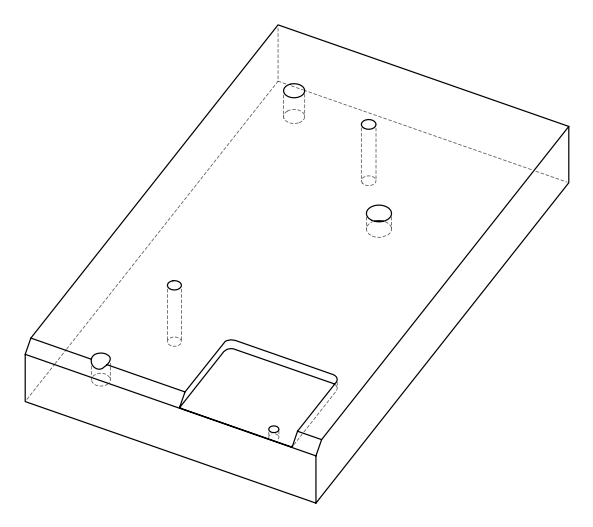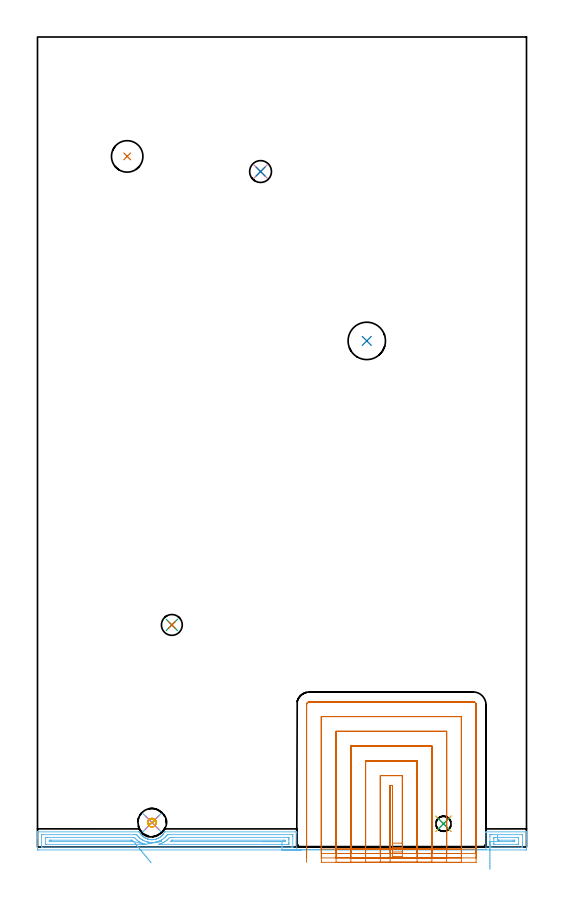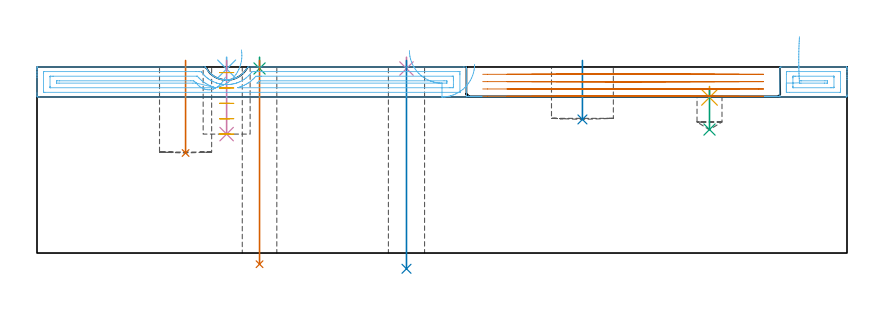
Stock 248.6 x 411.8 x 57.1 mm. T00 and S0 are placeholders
(PLAN: 13 operations, 9 tool changes, 19.3 min)
(1 INDEXABLE_INSERT_DRILL_BLIND_HOLE_FROM_SOLID | STEP1POCKET | NXT0302_003 | 0.12 min | 5259 mm3)
(2 INDEXABLE_INSERT_DRILL_BLIND_HOLE_FROM_SOLID_1 | STEP1POCKET_1 | NXT0302_009 | 0.07 min | 4494 mm3)
(3 SPOT_DRILL | STEP1HOLE | NXT0321_9005460120000 | 0.03 min | 1 mm3)
(4 SPOT_DRILL_1 | STEP1HOLE_1 | NXT0321_9005460120000 | 0.03 min | 2 mm3)
(5 SPOT_DRILL_2 | STEP1POCKET_2 | NXT0321_9005460120000 | 0.03 min | 896 mm3)
(6 SPOT_DRILL_3 | STEP1POCKET_3 | NXT0321_9005460120000 | 0.03 min | 2 mm3)
(7 DRILL_THROUGH_HOLE_INTO_CENTER | STEP1HOLE | NXT0301_077 | 0.25 min | 5014 mm3)
(8 DRILL_THROUGH_HOLE_INTO_CENTER_1 | STEP1HOLE_1 | UGT0301_222 | 0.26 min | 5503 mm3)
(9 DRILL_BLIND_HOLE_INTO_CENTER | STEP1POCKET_2 | UGT0301_196 | 0.05 min | 426 mm3)
(10 DRILL_BLIND_HOLE_INTO_CENTER_1 | STEP1POCKET_3 | NXT0301_128 | 0.09 min | 2198 mm3)
(11 MILL_ROUGH_BLIND_HOLE_CONTOUR | STEP1POCKET_3 | NXT0201_013 | Spiral | 0.46 min | 1152 mm3)
(12 AREA_MILL | FG_CHAMFER_SURFACE | UGT0205_001 | 6.03 min | 10417 mm3)
(13 MILL_SLOT | SLOT_PARTIAL_RECTANGULAR | NXT0201_013 | Follow Part, ap 2.5, ae 75% | 11.84 min | 63122 mm3)
(TOOL NXT0302_003 | Index. Insert Drill 16mm [880-D1600L20-05] | D16 PA176 FL80 Z2)
(TOOL NXT0302_009 | Index. Insert Drill 19mm [880-D1900L25-05] | D19 PA176 FL95 Z2)
(TOOL NXT0321_9005460120000 | NC Spot Drill, 142deg, 12mm, Carbide, Uncoated | D12 PA142 FL30 Z2)
(TOOL NXT0301_077 | Carbide Drill 10.6mm [860.1-1060-053A1-MM 2214] | D10.6 PA140 FL71 Z2)
(TOOL UGT0301_222 | Twist Drill 11.1 mm | D11.1 PA118 FL92 Z2)
(TOOL UGT0301_196 | Twist Drill 7.7 mm | D7.7 PA118 FL73 Z2)
(TOOL NXT0301_128 | Carbide Drill 12mm [861.1-1200-036A1-GP GC34] | D12 PA150 FL37.4 Z2)
(TOOL NXT0201_013 | ENDMILL 10mm | D10 FL30 Z4)
(TOOL UGT0205_001 | Chamfer Mill 20 x 3 x 45 deg. | D20 FL50 Z2)
(OP 1 INDEXABLE_INSERT_DRILL_BLIND_HOLE_FROM_SOLID)
G17 G21 G94 G90
T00 M6
G54
G17 G0 G90 X45.6 Y351.1 S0 M3
G43 Z67.1 H1
G94 G81 G98 Z30.7 F250. R59.1
G80
M5
M2
(OP 2 INDEXABLE_INSERT_DRILL_BLIND_HOLE_FROM_SOLID_1)
G17 G21 G94 G90
T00 M6
G54
G17 G0 G90 X167.4 Y257.3 S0 M3
G43 Z67.1 H1
G94 G81 G98 Z41. F250. R59.1
G80
M5
M2
(OP 3 SPOT_DRILL)
G17 G21 G94 G90
T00 M6
G54
G17 G0 G90 X68.3 Y112.9 S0 M3
G43 Z67.1 H0
G94 G81 G98 Z56.639 F250. R60.1
G80
M5
M2
(OP 4 SPOT_DRILL_1)
G17 G21 G94 G90
T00 M6
G54
G17 G0 G90 X113.4 Y343.4 S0 M3
G43 Z67.1 H0
G94 G81 G98 Z56.622 F250. R60.1
G80
M5
M2
(OP 5 SPOT_DRILL_2)
G17 G21 G94 G90
T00 M6
G54
G17 G0 G90 X206.4 Y11.8 S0 M3
G43 Z67.1 H0
G94 G81 G98 Z47.769 F250. R51.1
G80
M5
M2
(OP 6 SPOT_DRILL_3)
G17 G21 G94 G90
T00 M6
G54
G17 G0 G90 X58.2 Y12.4 S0 M3
G43 Z67.1 H0
G94 G81 G98 Z56.48 F250. R60.1
G80
M5
M2
(OP 7 DRILL_THROUGH_HOLE_INTO_CENTER)
G17 G21 G94 G90
T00 M6
G54
G17 G0 G90 X68.3 Y112.9 S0 M3
G43 Z67.1 H1
G94 G73 G98 Z-3.429 F250. Q10.088 R59.1
G80
M5
M2
(OP 8 DRILL_THROUGH_HOLE_INTO_CENTER_1)
G17 G21 G94 G90
T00 M6
G54
G17 G0 G90 X113.4 Y343.4 S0 M3
G43 Z67.1 H0
G94 G73 G98 Z-4.835 F250. Q10.322 R59.1
G80
M5
M2
(OP 9 DRILL_BLIND_HOLE_INTO_CENTER)
G17 G21 G94 G90
T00 M6
G54
G17 G0 G90 X206.4 Y11.8 S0 M3
G43 Z67.1 H0
G94 G81 G98 Z37.9 F250. R50.1
G80
M5
M2
(OP 10 DRILL_BLIND_HOLE_INTO_CENTER_1)
G17 G21 G94 G90
T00 M6
G54
G17 G0 G90 X58.2 Y12.4 S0 M3
G43 Z67.1 H1
G94 G81 G98 Z36.5 F250. R59.1
G80
M5
M2
(OP 11 MILL_ROUGH_BLIND_HOLE_CONTOUR)
G17 G21 G94 G90
T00 M6
G54
G17 G0 G90 X58.2 Y12.4 S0 M3
G43 Z67.1 H0
Z55.38
G94 G3 X58.552 Y14.248 R0.957 F250.
X56.154 Y13.21 R1.848
X57.39 Y10.354 R2.2
X56.154 Y13.21 R-2.2
X56.772 Y11.782 R1.1
X58.2 Y12.4 R1.1
G0 Z50.66
G3 X58.552 Y14.248 R0.957
X56.154 Y13.21 R1.848
X57.39 Y10.354 R2.2
X56.154 Y13.21 R-2.2
X56.772 Y11.782 R1.1
X58.2 Y12.4 R1.1
G0 Z45.94
G3 X58.552 Y14.248 R0.957
X56.154 Y13.21 R1.848
X57.39 Y10.354 R2.2
X56.154 Y13.21 R-2.2
X56.772 Y11.782 R1.1
X58.2 Y12.4 R1.1
G0 Z41.22
G3 X58.552 Y14.248 R0.957
X56.154 Y13.21 R1.848
X57.39 Y10.354 R2.2
X56.154 Y13.21 R-2.2
X56.772 Y11.782 R1.1
X58.2 Y12.4 R1.1
G0 Z36.5
G3 X58.552 Y14.248 R0.957
X56.154 Y13.21 R1.848
X57.39 Y10.354 R2.2
X56.154 Y13.21 R-2.2
X56.772 Y11.782 R1.1
X58.2 Y12.4 R1.1
G0 Z67.1
M5
M2
(OP 12 AREA_MILL)
G17 G21 G94 G90
T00 M6
G54
G17 G0 G90 X134.3 Y-1.5 S1061 M3
G43 Z67.1 H0
Z57.9
G94 G1 X134.262 Z57.028 F250.
X134.148 Z56.164
X133.959 Z55.312
X133.697 Z54.48
X133.363 Z53.674
X132.96 Z52.9
X132.492 Z52.164
X131.96 Z51.472
X131.371 Z50.829
X130.728 Z50.24
X130.036 Z49.709
X129.3 Z49.24
X128.526 Z48.837
X127.72 Z48.503
X126.888 Z48.241
X126.036 Z48.052
X125.172 Z47.938
X124.3 Z47.9
X0.614
X0.03 Y-1.494 Z47.904
X0.007 Y-1.492 Z47.906
X0.003 Y-0.911 Z48.487
X0. Y-0.298 Z49.099
Y4.437 Z53.831
Y4.995 Z54.392
Y5.328 Z54.725
Y5.886 Z55.282
Y6.22 Z55.615
Y6.887 Z56.286
Y7.259 Z56.659
X0.007 Y7.648 Z57.04
X0.01 Y7.697 Z57.088
X0.167 Y7.7 Z57.1
X51.517
X51.743 Y7.696 Z57.089
X51.802 Y7.608 Z57.004
X51.974 Y7.299 Z56.698
X52.092 Y7.111 Z56.509
X52.276 Y6.815 Z56.214
X52.311 Y6.764 Z56.164
X52.367 Y6.683 Z56.083
X52.463 Y6.554 Z55.954
X52.74 Y6.22 Z55.619
X52.857 Y6.089 Z55.487
X52.998 Y5.93 Z55.328
X53.152 Y5.774 Z55.169
X53.174 Y5.752 Z55.148
X53.303 Y5.627 Z55.027
X53.355 Y5.577 Z54.977
X53.652 Y5.328 Z54.725
X53.681 Y5.305 Z54.702
X53.75 Y5.251 Z54.648
X54.018 Y5.044 Z54.442
X54.248 Y4.887 Z54.285
X54.643 Y4.655 Z54.051
X54.689 Y4.627 Z54.024
X54.994 Y4.469 Z53.868
X55.14 Y4.393 Z53.792
X55.183 Y4.375 Z53.774
X55.536 Y4.224 Z53.619
X55.684 Y4.158 Z53.556
X55.736 Y4.14 Z53.54
X55.783 Y4.124 Z53.524
X55.982 Y4.061 Z53.454
X56.032 Y4.044 Z53.437
X56.225 Y3.991 Z53.384
X56.429 Y3.933 Z53.33
X56.477 Y3.92 Z53.317
X56.561 Y3.903 Z53.298
X56.925 Y3.823 Z53.222
X57.37 Y3.756 Z53.155
X57.425 Y3.751 Z53.15
X57.768 Y3.722 Z53.117
X57.779 Y3.72 Z53.118
X57.782
X57.807 Y3.717 Z53.116
X57.817 Y3.716 Z53.115
X58.152 Y3.704 Z53.099
X58.211 Y3.706 Z53.1
X58.451 Y3.71 Z53.107
X58.487 Y3.711 Z53.108
X58.661 Y3.722 Z53.118
X58.71 Y3.725 Z53.122
X59.091 Y3.766 Z53.165
X59.157 Y3.773 Z53.172
X59.579 Y3.843 Z53.242
X59.602 Y3.847 Z53.246
X60.05 Y3.953 Z53.347
X60.495 Y4.082 Z53.478
X60.668 Y4.14 Z53.54
X60.719 Y4.157 Z53.557
X60.894 Y4.232 Z53.628
X61.055 Y4.298 Z53.696
X61.301 Y4.411 Z53.811
X61.387 Y4.451 Z53.85
X61.787 Y4.672 Z54.069
X61.838 Y4.7 Z54.097
X62.279 Y4.972 Z54.37
X62.383 Y5.043 Z54.442
X62.785 Y5.362 Z54.76
X63.172 Y5.699 Z55.097
X63.245 Y5.774 Z55.17
X63.4 Y5.93 Z55.327
X63.742 Y6.321 Z55.719
X64.011 Y6.658 Z56.058
X64.064 Y6.726 Z56.126
X64.124 Y6.815 Z56.214
X64.451 Y7.343 Z56.741
X64.569 Y7.556 Z56.954
X64.594 Y7.598 Z56.995
X64.657 Y7.7 Z57.084
X64.913 Z57.1
X130.998
X131.79 Y7.694 Z57.092
X131.794 Y7.572 Z56.97
X131.8 Y7.171 Z56.569
Y-1.3 Z48.1
X132.281
X132.337 Y-1.299 Z48.099
X132.367 Y-1.297 Z48.097
X132.449 Y-1.298
X132.462 Y-1.295 Z48.094
X132.465 Z48.093
X132.467
X132.491 Y-1.3 Z48.1
X132.499
X132.502
X132.505 Y-1.294 Z48.091
X132.518 Y-1.3 Z48.1
X132.561 Y-1.296 Z48.095
X132.615 Y-1.3 Z48.1
X132.637
X132.674
X132.784 Y-1.295 Z48.093
X132.835 Y-1.3 Z48.1
X227.109
X227.166 Y-1.298 Z48.098
X227.169 Y-1.3 Z48.1
X227.243
X227.273
X227.276 Y-1.292 Z48.088
X227.281 Y-1.297 Z48.096
X227.283 Y-1.3 Z48.1
X227.295 Z48.099
X227.319 Y-1.295 Z48.093
X227.322 Y-1.294
X227.338 Y-1.297 Z48.097
X227.422
X227.446 Y-1.299 Z48.099
X227.503 Y-1.3 Z48.1
X228.
Y7.556 Z56.954
X228.002 Y7.592 Z56.989
X228.01 Y7.694 Z57.092
X228.34 Y7.7 Z57.1
X248.433
X248.59 Y7.697 Z57.088
X248.593 Y7.648 Z57.04
X248.6 Y7.259 Z56.658
Y6.887 Z56.286
Y6.22 Z55.615
Y4.995 Z54.392
Y4.437 Z53.831
Y3.825 Z53.22
Y-0.911 Z48.487
X248.598 Y-1.192 Z48.206
X248.59 Y-1.492 Z47.906
X248.29 Y-1.499 Z47.899
X124.3 Y-1.5 Z47.9
Y-0.086 Z49.314
X2.4 Y-0.085 Z49.315
X2.333 Y-0.084 Z49.316
X2.201 Y-0.079 Z49.321
X2.01 Y-0.07 Z49.33
X2.008 Y-0.019 Z49.381
X2.001 Y0.378 Z49.778
X2. Y5.727 Z55.127
X2.004 Y6.22 Z55.62
X2.007 Y6.268 Z55.668
X2.008 Y6.275 Z55.675
X2.047 Y6.279 Z55.679
X2.135 Y6.283 Z55.683
X2.267 Y6.285 Z55.685
X2.334 Y6.286 Z55.686
X48.838
X49.668 Y6.282 Z55.682
X49.731 Y6.279 Z55.679
X50.451 Y6.22 Z55.62
X50.624 Y5.998 Z55.398
X51.181 Y5.328 Z54.728
X51.517 Y4.969 Z54.369
X51.791 Y4.707 Z54.107
X52.107 Y4.437 Z53.837
X52.274 Y4.301 Z53.701
X52.41 Y4.195 Z53.595
X52.617 Y4.044 Z53.444
X53.164 Y3.685 Z53.085
X53.303 Y3.602 Z53.002
X53.325 Y3.589 Z52.989
X53.404 Y3.546 Z52.946
X53.927 Y3.277 Z52.677
X54.196 Y3.151 Z52.551
X54.874 Y2.87 Z52.27
X55.089 Y2.794 Z52.194
X55.15 Y2.775 Z52.175
X55.565 Y2.654 Z52.054
X55.982 Y2.552 Z51.952
X56.115 Y2.522 Z51.922
X56.541 Y2.442 Z51.842
X56.875 Y2.392 Z51.792
X57.176 Y2.355 Z51.755
X57.768 Y2.308 Z51.708
X58.129 Y2.294 Z51.694
X58.661 Y2.308 Z51.708
X58.987 Y2.33 Z51.73
X59.554 Y2.394 Z51.794
X59.78 Y2.43 Z51.83
X60.088 Y2.482 Z51.882
X60.448 Y2.557 Z51.957
X60.527 Y2.575 Z51.975
X60.844 Y2.654 Z52.054
X61.277 Y2.782 Z52.182
X61.341 Y2.803 Z52.203
X61.655 Y2.915 Z52.315
X61.88 Y3.007 Z52.407
X62.234 Y3.16 Z52.56
X62.497 Y3.283 Z52.683
X62.997 Y3.546 Z52.946
X63.081 Y3.591 Z52.991
X63.099 Y3.601 Z53.001
X63.127 Y3.618 Z53.018
X63.628 Y3.937 Z53.337
X64.02 Y4.222 Z53.622
X64.14 Y4.317 Z53.717
X64.286 Y4.437 Z53.837
X64.913 Y5.002 Z54.402
X65.074 Y5.168 Z54.568
X65.218 Y5.328 Z54.728
X65.489 Y5.645 Z55.045
X65.806 Y6.034 Z55.434
X65.887 Y6.139 Z55.539
X65.949 Y6.22 Z55.62
X66.639 Y6.28 Z55.68
X66.699 Y6.282 Z55.682
X67.526 Y6.286 Z55.686
X67.592
X129.278 Y6.285 Z55.685
X129.411 Y6.284 Z55.684
X129.675 Y6.279 Z55.679
X129.791 Y6.274 Z55.674
X129.794 Y6.258 Z55.658
X129.796 Y6.22 Z55.62
X129.8 Y5.633 Z55.033
Y5.328 Z54.728
X129.799 Y-0.019 Z49.381
X129.798 Y-0.056 Z49.344
X129.795 Y-0.073 Z49.327
X129.793 Y-0.077 Z49.323
X129.742 Y-0.079 Z49.321
X129.477 Y-0.084 Z49.316
X129.345 Y-0.086 Z49.314
X129.278
X124.3
Y1.328 Z50.728
X62.234 Y1.329 Z50.729
X61.773 Y1.331 Z50.731
X61.73 Y1.334 Z50.734
X61.628 Y1.344 Z50.744
X61.727 Y1.377 Z50.777
X61.81 Y1.404 Z50.804
X62.234 Y1.541 Z50.941
X62.399 Y1.598 Z50.998
X62.843 Y1.763 Z51.163
X63.043 Y1.847 Z51.247
X63.127 Y1.884 Z51.284
X63.653 Y2.129 Z51.529
X64.02 Y2.323 Z51.723
X64.233 Y2.441 Z51.841
X64.602 Y2.654 Z52.054
X64.795 Y2.772 Z52.172
X64.913 Y2.847 Z52.247
X65.046 Y2.939 Z52.339
X65.619 Y3.36 Z52.76
X65.806 Y3.508 Z52.908
X65.826 Y3.525 Z52.925
X65.849 Y3.546 Z52.946
X66.291 Y3.953 Z53.353
X66.699 Y4.338 Z53.738
X66.793 Y4.437 Z53.837
X67.173 Y4.855 Z54.255
X67.592 Y4.864 Z54.264
X68.052 Y4.869 Z54.269
X68.485 Y4.871 Z54.271
X68.943
X127.426
X127.571 Y4.87 Z54.27
X127.687 Y4.868 Z54.268
X127.762 Y4.865 Z54.265
X127.79 Y4.856 Z54.256
X127.792 Y4.81 Z54.21
X127.797 Y4.437 Z53.837
X127.8 Y4.064 Z53.464
Y3.546 Z52.946
Y2.281 Z51.681
X127.798 Y1.763 Z51.163
X127.795 Y1.394 Z50.794
X127.791 Y1.342 Z50.742
X127.751 Y1.335 Z50.735
X127.643 Y1.333 Z50.733
X127.426 Y1.33 Z50.73
X126.968 Y1.329 Z50.729
X126.533 Y1.328 Z50.728
X124.3
Y2.743 Z52.143
X67.503
X68.2 Y3.385 Z52.785
X68.244 Y3.423 Z52.823
X68.271 Y3.444 Z52.844
X68.307 Y3.45 Z52.85
X68.485 Y3.456 Z52.856
X68.574 Y3.457 Z52.857
X124.924
X125.64 Y3.452 Z52.852
X125.735 Y3.45 Z52.85
X125.79 Y3.423 Z52.823
X125.798 Y3.388 Z52.788
X125.799 Y3.336 Z52.736
X125.797 Y3.143 Z52.543
X125.79 Y2.781 Z52.181
X125.781 Y2.748 Z52.148
X125.776 Y2.746 Z52.146
X125.753 Y2.744 Z52.144
X125.654 Y2.743 Z52.143
X124.3
X123.428 Z52.181
X122.564 Z52.295
X121.712 Z52.483
X120.88 Z52.746
X120.074 Z53.08
X119.3 Z53.482
X118.564 Z53.951
X117.872 Z54.482
X117.229 Z55.072
X116.64 Z55.715
X116.108 Z56.407
X115.64 Z57.143
X115.237 Z57.917
X114.903 Z58.723
X114.641 Z59.555
X114.452 Z60.406
X114.338 Z61.271
X114.3 Z62.143
G0 Z67.1
X62.731 Y2.783
Z62.337
G1 X62.843 Y2.803 Z61.472
X62.88 Y2.81 Z60.6
X62.842 Y2.803 Z59.729
X62.729 Y2.783 Z58.864
X62.543 Y2.75 Z58.012
X62.285 Y2.703 Z57.18
X61.956 Y2.645 Z56.374
X61.559 Y2.574 Z55.601
X61.097 Y2.491 Z54.865
X60.574 Y2.398 Z54.173
X59.994 Y2.294 Z53.53
X59.36 Y2.181 Z52.941
X58.679 Y2.059 Z52.41
X57.954 Y1.929 Z51.942
X57.192 Y1.793 Z51.539
X56.399 Y1.652 Z51.206
X55.58 Y1.505 Z50.944
X54.741 Y1.355 Z50.755
X54.626 Y1.335 Z50.735
X54.355 Y1.331 Z50.731
X54.196 Y1.33 Z50.73
X50.261 Y1.328 Z50.728
X4.186 Y1.329 Z50.729
X4.041 Y1.33 Z50.73
X4.017 Y1.332 Z50.732
X4.012 Y1.334 Z50.734
X4.008 Y1.356 Z50.756
X4.003 Y1.454 Z50.854
X4.001 Y1.578 Z50.978
X4. Y1.763 Z51.163
X4.001 Y4.621 Z54.021
X4.007 Y4.808 Z54.208
X4.01 Y4.857 Z54.257
X4.026 Y4.865 Z54.265
X4.077 Y4.867 Z54.267
X4.186 Y4.869 Z54.269
X4.644 Y4.871 Z54.271
X5.079
X48.983
X49.099 Y4.87 Z54.27
X49.176 Y4.867 Z54.267
X49.217 Y4.865 Z54.265
X49.242 Y4.844 Z54.244
X49.612 Y4.437 Z53.837
X49.731 Y4.31 Z53.71
X50.118 Y3.928 Z53.328
X50.55 Y3.546 Z52.946
X50.624 Y3.483 Z52.883
X50.931 Y3.239 Z52.639
X51.517 Y2.84 Z52.24
X51.807 Y2.654 Z52.054
X52.186 Y2.43 Z51.83
X52.41 Y2.311 Z51.711
X53.104 Y1.962 Z51.362
X53.303 Y1.877 Z51.277
X53.577 Y1.763 Z51.163
X53.876 Y1.647 Z51.047
X54.196 Y1.534 Z50.934
X54.741 Y1.355 Z50.755
X48.855 Y2.763 Z52.163
X48.838 Y2.75 Z52.15
X48.745 Y2.748 Z52.148
X47.857 Y2.743 Z52.143
X6.776
X6.061 Y2.749 Z52.149
X6.018
X6.01 Y2.788 Z52.188
X6.006 Y2.891 Z52.291
X6.003 Y3.1 Z52.5
X6.006 Y3.309 Z52.709
X6.01 Y3.412 Z52.812
X6.018 Y3.451 Z52.851
X6.064 Y3.454 Z52.854
X6.149 Y3.455 Z52.855
X6.865 Y3.457 Z52.857
X6.954
X47.229
X47.945 Y3.456 Z52.856
X48.037 Y3.454 Z52.854
X48.118 Y3.45 Z52.85
X48.441 Y3.148 Z52.548
X48.838 Y2.784 Z52.184
X48.855 Y2.763 Z52.163
X49.312 Y2.214 Z51.662
X49.794 Y1.633 Z51.225
X50.3 Y1.025 Z50.855
X50.823 Y0.395 Z50.556
X51.362 Y-0.253 Z50.329
X51.911 Y-0.913 Z50.177
X52.467 Y-1.581 Z50.1
X53.024 Y-2.252 Z50.099
X53.58 Y-2.921 Z50.174
X54.129 Y-3.581 Z50.325
X54.668 Y-4.23 Z50.55
X55.192 Y-4.86 Z50.847
X55.698 Y-5.469 Z51.215
X56.181 Y-6.05 Z51.65
X56.638 Y-6.6 Z52.15
X57.066 Y-7.114 Z52.71
X57.461 Y-7.589 Z53.326
X57.82 Y-8.021 Z53.994
G0 Z67.1
X230.001 Y-11.373
Z52.169
G1 Y-10.73 Z51.58
Y-10.037 Z51.049
Y-9.302 Z50.58
X230. Y-8.528 Z50.177
Y-7.722 Z49.843
Y-6.89 Z49.581
Y-6.038 Z49.392
Y-5.173 Z49.278
Y-4.302 Z49.24
Y-3.43 Z49.278
Y-2.565 Z49.392
Y-1.714 Z49.581
Y-0.882 Z49.843
Y-0.076 Z50.177
Y0.698 Z50.58
Y1.434 Z51.049
Y2.126 Z51.58
Y2.769 Z52.169
Y5.453 Z54.853
X230.009 Y6.22 Z55.62
X230.01 Y6.276 Z55.676
X230.064 Y6.281 Z55.681
X230.125 Y6.283 Z55.683
X230.952 Y6.286 Z55.686
X231.018
X246.2 Y6.285 Z55.685
X246.266 Y6.284 Z55.684
X246.399 Y6.279 Z55.679
X246.59 Y6.27 Z55.67
X246.592 Y6.22 Z55.62
X246.598 Y5.822 Z55.222
X246.6 Y0.872 Z50.272
Y0.473 Z49.873
X246.596 Y-0.019 Z49.381
X246.593 Y-0.068 Z49.332
X246.592 Y-0.075 Z49.325
X246.553 Y-0.079 Z49.321
X246.466 Y-0.083 Z49.317
X246.333 Y-0.085 Z49.315
X246.267 Y-0.086 Z49.314
X230.952
X230.125 Y-0.083 Z49.317
X230.06 Y-0.081 Z49.319
X230.022 Y-0.079 Z49.321
X230.01 Y-0.059 Z49.341
X230.007 Y-0.019 Z49.381
X230.002 Y0.104 Z49.504
X230. Y2.769 Z52.169
X232.
Y4.348 Z53.748
X232.001 Y4.437 Z53.837
X232.008 Y4.838 Z54.238
X232.01 Y4.858 Z54.258
X232.033 Y4.865 Z54.265
X232.108 Y4.868 Z54.268
X232.224 Y4.87 Z54.27
X232.369 Y4.871 Z54.271
X232.805
X244.414
X244.559 Y4.87 Z54.27
X244.583 Y4.868 Z54.268
X244.588 Y4.866 Z54.266
X244.592 Y4.844 Z54.244
X244.597 Y4.746 Z54.146
X244.599 Y4.622 Z54.022
X244.6 Y4.437 Z53.837
X244.599 Y1.579 Z50.979
X244.593 Y1.392 Z50.792
X244.59 Y1.343 Z50.743
X244.574 Y1.335 Z50.735
X244.523 Y1.333 Z50.733
X244.414 Y1.331 Z50.731
X243.956 Y1.329 Z50.729
X243.521
X232.102
X232.062 Y1.33 Z50.73
X232.021 Y1.333 Z50.733
X232.013 Y1.335 Z50.735
X232.009 Y1.344 Z50.744
X232.005 Y1.38 Z50.78
X232. Y1.675 Z51.075
Y1.763 Z51.163
Y2.769 Z52.169
X234.01 Y2.84 Z52.24
X234.002 Y3.242 Z52.642
X234.007 Y3.395 Z52.795
X234.01 Y3.435 Z52.835
X234.016 Y3.451 Z52.851
X234.054 Y3.452 Z52.852
X234.233 Y3.455 Z52.855
X234.591 Y3.457 Z52.857
X234.679
X241.824
X242.539 Y3.451 Z52.851
X242.582
X242.59 Y3.412 Z52.812
X242.594 Y3.309 Z52.709
X242.597 Y3.1 Z52.5
X242.594 Y2.891 Z52.291
X242.59 Y2.788 Z52.188
X242.582 Y2.749 Z52.149
X242.536 Y2.746 Z52.146
X242.451 Y2.745 Z52.145
X241.735 Y2.743 Z52.143
X241.647
X234.502
X234.172 Y2.747 Z52.147
X234.016 Y2.75 Z52.15
X234.01 Y2.84 Z52.24
X233.968 Y3.429 Z52.882
X233.931 Y3.959 Z53.574
X233.898 Y4.428 Z54.309
X233.869 Y4.83 Z55.082
X233.846 Y5.164 Z55.888
X233.827 Y5.427 Z56.72
X233.814 Y5.617 Z57.571
X233.806 Y5.731 Z58.436
X233.803 Y5.77 Z59.307
X233.806 Y5.733 Z60.179
X233.814 Y5.621 Z61.044
X233.827 Y5.434 Z61.896
X233.845 Y5.173 Z62.728
X233.869 Y4.841 Z63.535
X233.897 Y4.44 Z64.309
X233.93 Y3.973 Z65.045
X233.967 Y3.445 Z65.738
X234.009 Y2.857 Z66.382
G0 Z67.1
M5
M2
(OP 13 MILL_SLOT)
G17 G21 G94 G90
T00 M6
G54
G17 G0 G90 X179.3 Y-1.047 S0 M3
G43 Z67.103 H0
Z54.852
G94 G1 Y1.953 F250.
Y31.3 F500.
X180.5
Y1.953
X185.5
Y36.3
X174.3
Y1.953
Y-1.047 F250.
X193. F500.
Y1.953 F250.
Y43.8 F500.
X166.8
Y1.953
Y-1.047 F250.
X200.5 F500.
Y1.953 F250.
Y51.3 F500.
X159.3
Y1.953
Y-1.047 F250.
X208. Y-0.656 F500.
Y2.344 F250.
Y58.8 F500.
X151.8
Y1.952
Y-1.048 F250.
X215.5 Y-1.047 F500.
Y1.953 F250.
Y66.3 F500.
X144.3
Y1.952
Y-1.048 F250.
X223. Y-1.047 F500.
Y1.953 F250.
Y72.3 F500.
G3 X221.5 Y73.8 R1.5
G1 X138.3
G3 X136.8 Y72.3 R1.5
G1 Y1.952
Y-1.048 F250.
G0 X179.3 Y-3.298 Z52.601
G1 Y-0.298
Y31.3 F500.
X180.5
Y-0.298
X185.5
Y36.3
X174.3
Y-0.298
Y-3.298 F250.
X193. F500.
Y-0.298 F250.
Y43.8 F500.
X166.8
Y-0.298
Y-3.298 F250.
X200.5 F500.
Y-0.298 F250.
Y51.3 F500.
X159.3
Y-0.298
Y-3.298 F250.
X208. F500.
Y-0.298 F250.
Y58.8 F500.
X151.8
Y-0.298
Y-3.298 F250.
X215.5 F500.
Y-0.298 F250.
Y66.3 F500.
X144.3
Y-0.298
Y-3.298 F250.
X223. F500.
Y-0.298 F250.
Y72.3 F500.
G3 X221.5 Y73.8 R1.5
G1 X138.3
G3 X136.8 Y72.3 R1.5
G1 Y-0.298
Y-3.298 F250.
G0 X179.3 Y-5.549 Z50.351
G1 Y-2.549
Y31.3 F500.
X180.5
Y-2.549
X185.5
Y36.3
X174.3
Y-2.549
Y-5.549 F250.
X193.
Y-2.549
Y43.8 F500.
X166.8
Y-2.549
Y-5.549 F250.
X200.5 Y-5.548
Y-2.548
Y51.3 F500.
X159.3
Y-2.549
Y-5.549 F250.
X208. Y-5.548
Y-2.548
Y58.8 F500.
X151.8
Y-2.549
Y-5.549 F250.
X215.5 Y-5.548
Y-2.548
Y66.3 F500.
X144.3
Y-2.549
Y-5.549 F250.
X223. Y-5.548
Y-2.548
Y72.3 F500.
G3 X221.5 Y73.8 R1.5
G1 X138.3
G3 X136.8 Y72.3 R1.5
G1 Y-2.549
Y-5.549 F250.
G0 X179.3 Y-7.798 Z48.1
G1 Y-4.798
Y31.3 F500.
X180.5
Y-4.798
X185.5
Y36.3
X174.3
Y-4.798
Y-7.798 F250.
X193.
Y-4.798
Y43.8 F500.
X166.8
Y-4.798
Y-7.798 F250.
X200.5
Y-4.798
Y51.3 F500.
X159.3
Y-4.798
Y-7.798 F250.
X208.
Y-4.798
Y58.8 F500.
X151.8
Y-4.798
Y-7.798 F250.
X215.5
Y-4.798
Y66.3 F500.
X144.3
Y-4.798
Y-7.798 F250.
X223.
Y-4.798
Y72.3 F500.
G3 X221.5 Y73.8 R1.5
G1 X138.3
G3 X136.8 Y72.3 R1.5
G1 Y-4.798
Y-7.798 F250.
G0 Z67.103
M5
M2
